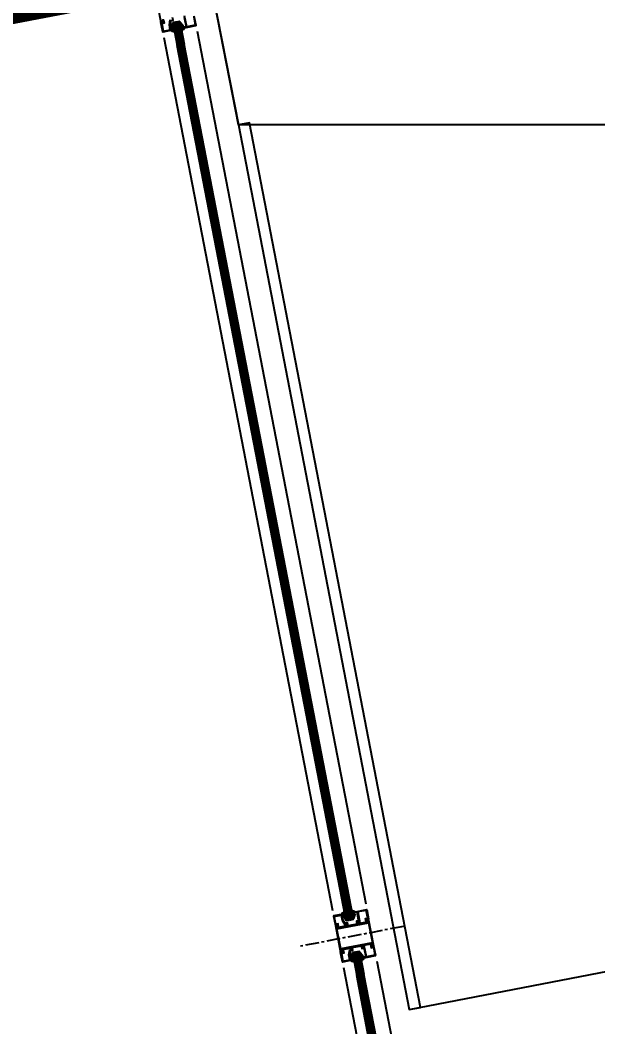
# Model space of a CAD drawing. Header units: centimetres. Extents: x 4942 to 11683, y -41622 to -36787.
# Drawn here: x 5879.4 to 5981.5, y -39186.3 to -39008.2 of the extents above; entities that cross this region are included whole.
import ezdxf

# ---------------------------------------------------------------- set-up
doc = ezdxf.new("R2010")
doc.units = ezdxf.units.CM
doc.header["$LTSCALE"] = 0.75
doc.header["$MEASUREMENT"] = 0
doc.linetypes.add('$0$CENTER', pattern=[50.8, 31.75, -6.35, 6.35, -6.35])
for name, color, linetype in [('$0$V-0_Axis', 8, '$0$CENTER'), ('EKİPMAN', 1, 'Continuous'), ('MERMER1', 25, 'Continuous'), ('V-0_Dimension_50', 1, 'Continuous'), ('V-0_Elevation_010', 61, 'Continuous'), ('V-0_Hatch_Concrete', 252, 'Continuous'), ('V-2_Column', 160, 'Continuous')]:
    doc.layers.add(name, color=color, linetype=linetype)
doc.styles.add('OFIS ZEMİN KAT OLCU$0$VIVA_50', font='arial.ttf', dxfattribs={"height": 12.5})
doc.dimstyles.new('OFIS ZEMİN KAT OLCU$0$VIVA_50', dxfattribs={"dimscale": 5, "dimtxt": 12.5, "dimasz": 1, "dimexe": 1, "dimexo": 1, "dimgap": 0.5, "dimtad": 1, "dimdec": 1, "dimzin": 11, "dimdsep": 46, "dimtxsty": 'OFIS ZEMİN KAT OLCU$0$VIVA_50', "dimblk": 'OFIS ZEMİN KAT OLCU$0$_OBLIQUE', "dimcen": 0, "dimdle": 1, "dimclrd": 256, "dimclre": 256, "dimclrt": 256, "dimadec": 1, "dimazin": 0, "dimtfac": 0.75, "dimtdec": 1, "dimtix": 1, "dimtmove": 2, "dimatfit": 2, "dimldrblk": 'OFIS ZEMİN KAT OLCU$0$_DOT', "dimfxl": 5, "dimfxlon": 1, "dimfrac": 1, "dimtolj": 1, "dimtzin": 0, "dimlwd": -1, "dimlwe": -1, "dimarcsym": 0})

# ---------------------------------------------------------------- blocks, each defined once
blk = doc.blocks.new('A$C42F2107B')
at = {"layer": '$0$V-0_Axis', "ltscale": 0.1, "extrusion": (0.00011035, -0.000117726, 1)}
blk.add_line((169.99, 5.79, -0.18), (169.99, -12.74, -0.18), dxfattribs=at)
at = {"color": 4, "linetype": 'Continuous'}
for p, q in [((5.37, -2.67), (5.32, -2.72)), ((5.32, -2.72), (5.32, -3.42)), ((5.32, -2.77), (9.42, -2.77)), ((5.32, -2.88), (9.42, -2.88)), ((5.32, -2.97), (9.42, -2.97)), ((5.32, -3.07), (9.42, -3.07)), ((5.32, -3.17), (9.42, -3.17)), ((5.32, -3.27), (9.42, -3.27)), ((5.32, -3.38), (9.42, -3.38)), ((5.32, -3.42), (5.37, -3.47)), ((5.37, -3.47), (5.32, -3.52)), ((5.32, -3.52), (5.32, -3.92)), ((5.37, -2.67), (9.42, -2.67)), ((5.37, -3.47), (9.42, -3.47)), ((5.37, -3.47), (9.42, -3.47)), ((163.03, -2.67, -2.62), (9.42, -2.67)), ((163.03, -2.77, -2.62), (9.42, -2.77)), ((163.03, -2.88, -2.62), (9.42, -2.88)), ((163.03, -2.97, -2.62), (9.42, -2.97)), ((163.03, -3.07, -2.62), (9.42, -3.07)), ((163.03, -3.17, -2.62), (9.42, -3.17)), ((163.03, -3.27, -2.62), (9.42, -3.27)), ((163.03, -3.38, -2.62), (9.42, -3.38)), ((163.03, -3.47, -2.62), (9.42, -3.47)), ((163.03, -3.47, -2.62), (9.42, -3.47)), ((167.08, -2.67, -2.62), (163.03, -2.67, -2.62)), ((167.13, -2.77, -2.62), (163.03, -2.77, -2.62)), ((167.13, -2.88, -2.62), (163.03, -2.88, -2.62)), ((167.13, -2.97, -2.62), (163.03, -2.97, -2.62)), ((167.13, -3.07, -2.62), (163.03, -3.07, -2.62)), ((167.13, -3.17, -2.62), (163.03, -3.17, -2.62)), ((167.13, -3.27, -2.62), (163.03, -3.27, -2.62)), ((167.13, -3.38, -2.62), (163.03, -3.38, -2.62)), ((167.08, -3.47, -2.62), (163.03, -3.47, -2.62)), ((167.08, -3.47, -2.62), (163.03, -3.47, -2.62)), ((167.08, -2.67, -2.62), (167.13, -2.72, -2.62)), ((167.13, -3.42, -2.62), (167.08, -3.47, -2.62)), ((167.08, -3.47, -2.62), (167.13, -3.52, -2.62)), ((167.13, -2.72, -2.62), (167.13, -3.42, -2.62)), ((167.13, -3.52, -2.62), (167.13, -3.92, -2.62)), ((172.9, -2.67, -2.62), (172.85, -2.72, -2.62)), ((172.85, -2.72, -2.62), (172.85, -3.42, -2.62)), ((172.85, -2.77, -2.62), (176.95, -2.77, -2.62)), ((172.85, -2.88, -2.62), (176.95, -2.88, -2.62)), ((172.85, -2.97, -2.62), (176.95, -2.97, -2.62)), ((172.85, -3.07, -2.62), (176.95, -3.07, -2.62)), ((172.85, -3.17, -2.62), (176.95, -3.17, -2.62)), ((172.85, -3.27, -2.62), (176.95, -3.27, -2.62)), ((172.85, -3.38, -2.62), (176.95, -3.38, -2.62)), ((172.85, -3.42, -2.62), (172.9, -3.47, -2.62)), ((172.9, -3.47, -2.62), (172.85, -3.52, -2.62)), ((172.85, -3.52, -2.62), (172.85, -3.92, -2.62)), ((172.9, -2.67, -2.62), (176.95, -2.67, -2.62)), ((172.9, -3.47, -2.62), (176.95, -3.47, -2.62)), ((172.9, -3.47, -2.62), (176.95, -3.47, -2.62)), ((330.56, -2.67, -0.36), (176.95, -2.67, -2.62)), ((330.56, -2.77, -0.36), (176.95, -2.77, -2.62)), ((330.56, -2.88, -0.36), (176.95, -2.88, -2.62)), ((330.56, -2.97, -0.36), (176.95, -2.97, -2.62)), ((330.56, -3.07, -0.36), (176.95, -3.07, -2.62)), ((330.56, -3.17, -0.36), (176.95, -3.17, -2.62)), ((330.56, -3.27, -0.36), (176.95, -3.27, -2.62)), ((330.56, -3.38, -0.36), (176.95, -3.38, -2.62)), ((330.56, -3.47, -0.36), (176.95, -3.47, -2.62)), ((330.56, -3.47, -0.36), (176.95, -3.47, -2.62)), ((5.32, -3.57), (9.42, -3.57)), ((5.32, -3.67), (9.42, -3.67)), ((5.32, -3.77), (9.42, -3.77)), ((5.32, -3.88), (9.42, -3.88)), ((5.32, -3.92), (5.37, -3.97)), ((5.37, -3.97), (9.42, -3.97)), ((163.03, -3.57, -2.62), (9.42, -3.57)), ((163.03, -3.67, -2.62), (9.42, -3.67)), ((163.03, -3.77, -2.62), (9.42, -3.77)), ((163.03, -3.88, -2.62), (9.42, -3.88)), ((163.03, -3.97, -2.62), (9.42, -3.97)), ((167.13, -3.57, -2.62), (163.03, -3.57, -2.62)), ((167.13, -3.67, -2.62), (163.03, -3.67, -2.62)), ((167.13, -3.77, -2.62), (163.03, -3.77, -2.62)), ((167.13, -3.88, -2.62), (163.03, -3.88, -2.62)), ((167.08, -3.97, -2.62), (163.03, -3.97, -2.62)), ((167.13, -3.92, -2.62), (167.08, -3.97, -2.62)), ((172.85, -3.57, -2.62), (176.95, -3.57, -2.62)), ((172.85, -3.67, -2.62), (176.95, -3.67, -2.62)), ((172.85, -3.77, -2.62), (176.95, -3.77, -2.62)), ((172.85, -3.88, -2.62), (176.95, -3.88, -2.62)), ((172.85, -3.92, -2.62), (172.9, -3.97, -2.62)), ((172.9, -3.97, -2.62), (176.95, -3.97, -2.62)), ((330.56, -3.57, -0.36), (176.95, -3.57, -2.62)), ((330.56, -3.67, -0.36), (176.95, -3.67, -2.62)), ((330.56, -3.77, -0.36), (176.95, -3.77, -2.62)), ((330.56, -3.88, -0.36), (176.95, -3.88, -2.62)), ((330.56, -3.97, -0.36), (176.95, -3.97, -2.62))]:
    blk.add_line(p, q, dxfattribs=at)
at = {"color": 1, "linetype": 'Continuous'}
for p, q in [((5.47, -2.81), (5.81, -2.47)), ((5.61, -2.8), (5.48, -2.66)), ((5.75, -2.73), (5.61, -2.58)), ((5.89, -2.66), (5.75, -2.51)), ((5.78, -2.71), (6.22, -2.27)), ((6.05, -2.6), (5.88, -2.43)), ((6.23, -2.57), (6.02, -2.36)), ((6.12, -2.58), (6.34, -2.36)), ((6.45, -2.57), (6.16, -2.28)), ((6.35, -2.57), (6.55, -2.36)), ((6.76, -2.67), (6.45, -2.36)), ((6.54, -2.59), (6.81, -2.32)), ((7.09, -2.79), (6.61, -2.32)), ((6.62, -2.3), (6.72, -2.2)), ((6.76, -2.25), (6.69, -2.18)), ((6.7, -2.64), (6.9, -2.44)), ((6.84, -2.72), (6.98, -2.57)), ((6.96, -2.81), (7.05, -2.71)), ((7.09, -2.89), (7.11, -2.87)), ((165.36, -2.89, -2.62), (165.34, -2.87, -2.62)), ((165.36, -2.79, -2.62), (165.83, -2.32, -2.62)), ((165.49, -2.81, -2.62), (165.39, -2.71, -2.62)), ((165.61, -2.72, -2.62), (165.46, -2.57, -2.62)), ((165.75, -2.64, -2.62), (165.54, -2.44, -2.62)), ((165.91, -2.59, -2.62), (165.63, -2.32, -2.62)), ((165.68, -2.25, -2.62), (165.76, -2.18, -2.62)), ((165.69, -2.67, -2.62), (166, -2.36, -2.62)), ((165.83, -2.3, -2.62), (165.73, -2.2, -2.62)), ((166.1, -2.57, -2.62), (165.89, -2.36, -2.62)), ((166, -2.57, -2.62), (166.29, -2.28, -2.62)), ((166.32, -2.58, -2.62), (166.11, -2.36, -2.62)), ((166.66, -2.71, -2.62), (166.22, -2.27, -2.62)), ((166.22, -2.57, -2.62), (166.43, -2.36, -2.62)), ((166.4, -2.6, -2.62), (166.57, -2.43, -2.62)), ((166.55, -2.66, -2.62), (166.7, -2.51, -2.62)), ((166.97, -2.81, -2.62), (166.64, -2.47, -2.62)), ((166.7, -2.73, -2.62), (166.84, -2.58, -2.62)), ((166.84, -2.8, -2.62), (166.97, -2.66, -2.62)), ((173, -2.81, -2.62), (173.34, -2.47, -2.62)), ((173.14, -2.8, -2.62), (173.01, -2.66, -2.62)), ((173.28, -2.73, -2.62), (173.14, -2.58, -2.62)), ((173.42, -2.66, -2.62), (173.27, -2.51, -2.62)), ((173.31, -2.71, -2.62), (173.75, -2.27, -2.62)), ((173.58, -2.6, -2.62), (173.41, -2.43, -2.62)), ((173.76, -2.57, -2.62), (173.55, -2.36, -2.62)), ((173.65, -2.58, -2.62), (173.87, -2.36, -2.62)), ((173.98, -2.57, -2.62), (173.68, -2.28, -2.62)), ((173.88, -2.57, -2.62), (174.08, -2.36, -2.62)), ((174.28, -2.67, -2.62), (173.98, -2.36, -2.62)), ((174.07, -2.59, -2.62), (174.34, -2.32, -2.62)), ((174.14, -2.3, -2.62), (174.25, -2.2, -2.62)), ((174.61, -2.79, -2.62), (174.14, -2.32, -2.62)), ((174.29, -2.25, -2.62), (174.22, -2.18, -2.62)), ((174.23, -2.64, -2.62), (174.43, -2.44, -2.62)), ((174.37, -2.72, -2.62), (174.51, -2.57, -2.62)), ((174.49, -2.81, -2.62), (174.58, -2.71, -2.62)), ((174.62, -2.89, -2.62), (174.63, -2.87, -2.62)), ((5.47, -3.84), (5.81, -4.18)), ((5.61, -3.85), (5.48, -3.99)), ((5.75, -3.92), (5.61, -4.07)), ((5.89, -3.99), (5.75, -4.14)), ((5.78, -3.94), (6.22, -4.38)), ((6.05, -4.05), (5.88, -4.22)), ((6.23, -4.08), (6.02, -4.29)), ((6.12, -4.07), (6.34, -4.29)), ((6.45, -4.08), (6.16, -4.37)), ((6.35, -4.08), (6.55, -4.29)), ((6.76, -3.98), (6.45, -4.29)), ((6.54, -4.06), (6.81, -4.33)), ((7.09, -3.86), (6.61, -4.33)), ((6.62, -4.35), (6.72, -4.45)), ((6.76, -4.4), (6.69, -4.47)), ((6.7, -4.01), (6.9, -4.21)), ((6.84, -3.93), (6.98, -4.08)), ((6.96, -3.84), (7.05, -3.94)), ((7.09, -3.76), (7.11, -3.78)), ((165.36, -3.76, -2.62), (165.34, -3.78, -2.62)), ((165.36, -3.86, -2.62), (165.83, -4.33, -2.62)), ((165.49, -3.84, -2.62), (165.39, -3.94, -2.62)), ((165.61, -3.93, -2.62), (165.46, -4.08, -2.62)), ((165.75, -4.01, -2.62), (165.54, -4.21, -2.62)), ((165.91, -4.06, -2.62), (165.63, -4.33, -2.62)), ((165.68, -4.4, -2.62), (165.76, -4.47, -2.62)), ((165.69, -3.98, -2.62), (166, -4.29, -2.62)), ((165.83, -4.35, -2.62), (165.73, -4.45, -2.62)), ((166.1, -4.08, -2.62), (165.89, -4.29, -2.62)), ((166, -4.08, -2.62), (166.29, -4.37, -2.62)), ((166.32, -4.07, -2.62), (166.11, -4.29, -2.62)), ((166.66, -3.94, -2.62), (166.22, -4.38, -2.62)), ((166.22, -4.08, -2.62), (166.43, -4.29, -2.62)), ((166.4, -4.05, -2.62), (166.57, -4.22, -2.62)), ((166.55, -3.99, -2.62), (166.7, -4.14, -2.62)), ((166.97, -3.84, -2.62), (166.64, -4.18, -2.62)), ((166.7, -3.92, -2.62), (166.84, -4.07, -2.62)), ((166.84, -3.85, -2.62), (166.97, -3.99, -2.62)), ((173, -3.84, -2.62), (173.34, -4.18, -2.62)), ((173.14, -3.85, -2.62), (173.01, -3.99, -2.62)), ((173.28, -3.92, -2.62), (173.14, -4.07, -2.62)), ((173.42, -3.99, -2.62), (173.27, -4.14, -2.62)), ((173.31, -3.94, -2.62), (173.75, -4.38, -2.62)), ((173.58, -4.05, -2.62), (173.41, -4.22, -2.62)), ((173.76, -4.08, -2.62), (173.55, -4.29, -2.62)), ((173.65, -4.07, -2.62), (173.87, -4.29, -2.62)), ((173.98, -4.08, -2.62), (173.68, -4.37, -2.62)), ((173.88, -4.08, -2.62), (174.08, -4.29, -2.62)), ((174.28, -3.98, -2.62), (173.98, -4.29, -2.62)), ((174.07, -4.06, -2.62), (174.34, -4.33, -2.62)), ((174.61, -3.86, -2.62), (174.14, -4.33, -2.62)), ((174.14, -4.35, -2.62), (174.25, -4.45, -2.62)), ((174.29, -4.4, -2.62), (174.22, -4.47, -2.62)), ((174.23, -4.01, -2.62), (174.43, -4.21, -2.62)), ((174.37, -3.93, -2.62), (174.51, -4.08, -2.62)), ((174.49, -3.84, -2.62), (174.58, -3.94, -2.62)), ((174.62, -3.76, -2.62), (174.63, -3.78, -2.62))]:
    blk.add_line(p, q, dxfattribs=at)
at = {"color": 0, "linetype": 'Continuous'}
for points in [[(0, -6), (4.92, -6), (4.92, -5.72, 0.415254), (4.8, -5.6), (4.79, -5.6, 0.417843), (4.78, -5.61), (4.78, -5.86), (4.42, -5.86)], [(4.8, -4.2, 0.415236), (4.92, -4.08), (4.92, -3.8), (4.42, -3.8)], [(5.09, -0.12), (6.49, -0.12), (6.49, -1.66), (4.51, -1.66, 0.781572)], [(4.72, -1.78), (6.49, -1.78), (6.49, -2.21, 1), (6.49, -2.35), (6.58, -2.35, 0.41422), (6.61, -2.32), (6.61, -0.03, 0.355974), (6.58, 0), (6.58, 0), (4.93, 0)], [(4.76, -4.21), (5.61, -4.5), (6.49, -4.5), (6.49, -4.44, -1), (6.49, -4.3), (6.61, -4.3), (6.61, -5.97, -0.415506), (6.58, -6), (6.58, -6), (4.92, -6), (4.92, -5.89), (4.97, -5.89), (4.97, -5.59), (4.78, -5.59), (4.73, -5.66, -0.414211), (4.69, -5.68), (4.54, -5.59, -0.767397), (4.57, -5.47), (5.09, -5.47), (5.09, -5.88), (6.49, -5.88), (6.49, -4.62), (5.59, -4.62), (4.72, -4.32)]]:
    blk.add_lwpolyline(points, format="xyb", dxfattribs=at)
for points in [[(7.61, 0), (164.84, 0)], [(175.14, 0), (332.37, 0)], [(7.62, -6), (164.85, -6)], [(175.15, -6), (332.37, -6)]]:
    blk.add_lwpolyline(points, dxfattribs=at)
for points in [[(165.86, 0), (167.52, 0), (167.52, -0.11), (167.48, -0.11), (167.48, -0.43), (167.73, -0.43), (167.77, -0.36, -0.414208), (167.81, -0.35), (167.95, -0.43, -0.7674), (167.92, -0.55), (167.36, -0.55), (167.36, -0.12), (165.96, -0.12), (165.96, -1.66), (167.94, -1.66, -0.781572), (167.96, -1.79), (167.76, -1.89, -0.559201), (167.73, -1.87), (167.73, -1.78), (165.96, -1.78), (165.96, -2.21, -1), (165.96, -2.35), (165.87, -2.35, -0.41422), (165.84, -2.32), (165.84, -0.03, -0.355974), (165.86, 0)], [(172.45, 0), (169.99, 0), (167.53, 0), (167.53, -0.28, 0.414213), (167.65, -0.4), (167.66, -0.4, 0.414184), (167.67, -0.39), (167.67, -0.14), (168.03, -0.14), (168.03, -2.06), (167.67, -2.06), (167.67, -1.81, 0.411358), (167.66, -1.8), (167.65, -1.8, 0.414211), (167.53, -1.92), (167.53, -2.2), (168.03, -2.2), (168.03, -3.8), (167.53, -3.8), (167.53, -4.08, 0.415198), (167.65, -4.2), (167.66, -4.2, 0.414155), (167.67, -4.19), (167.67, -3.94), (168.03, -3.94), (168.03, -5.86), (167.67, -5.86), (167.67, -5.61, 0.417803), (167.66, -5.6, 0.437337), (167.53, -5.72), (167.53, -6), (172.45, -6), (172.45, -5.72, 0.415254), (172.33, -5.6), (172.32, -5.6, 0.417843), (172.31, -5.61), (172.31, -5.86), (171.95, -5.86), (171.95, -3.94), (172.31, -3.94), (172.31, -4.19, 0.41426), (172.32, -4.2), (172.33, -4.2, 0.415236), (172.45, -4.08), (172.45, -3.8), (171.95, -3.8), (171.95, -2.2), (172.45, -2.2), (172.45, -1.92, 0.415189), (172.33, -1.8), (172.32, -1.8, 0.412867), (172.31, -1.81), (172.31, -2.06), (171.95, -2.06), (171.95, -0.14), (172.31, -0.14), (172.31, -0.39, 0.417788), (172.32, -0.4), (172.33, -0.4, 0.414213), (172.45, -0.28), (172.45, 0)], [(174.11, 0), (172.46, 0), (172.46, -0.11), (172.5, -0.11), (172.5, -0.43), (172.24, -0.43), (172.2, -0.36, 0.414208), (172.16, -0.35), (172.02, -0.43, 0.7674), (172.05, -0.55), (172.62, -0.55), (172.62, -0.12), (174.02, -0.12), (174.02, -1.66), (172.04, -1.66, 0.781572), (172.02, -1.79), (172.22, -1.89, 0.559201), (172.25, -1.87), (172.25, -1.78), (174.02, -1.78), (174.02, -2.21, 1), (174.02, -2.35), (174.11, -2.35, 0.41422), (174.14, -2.32), (174.14, -0.03, 0.355974), (174.11, 0)], [(165.87, -6), (167.53, -6), (167.53, -5.89), (167.48, -5.89), (167.48, -5.59), (167.67, -5.59), (167.72, -5.66, 0.414211), (167.76, -5.68), (167.91, -5.59, 0.767397), (167.87, -5.47), (167.36, -5.47), (167.36, -5.88), (165.96, -5.88), (165.96, -4.62), (166.86, -4.62), (167.73, -4.32), (167.95, -4.33, 0.862992), (167.97, -4.2), (167.72, -4.1, 0.535846), (167.69, -4.12), (167.69, -4.21), (166.84, -4.5), (165.96, -4.5), (165.96, -4.44, 1), (165.96, -4.3), (165.84, -4.3), (165.84, -5.97, 0.415506), (165.87, -6)], [(174.11, -6), (172.45, -6), (172.45, -5.89), (172.5, -5.89), (172.5, -5.59), (172.3, -5.59), (172.26, -5.66, -0.414211), (172.22, -5.68), (172.07, -5.59, -0.767397), (172.1, -5.47), (172.62, -5.47), (172.62, -5.88), (174.02, -5.88), (174.02, -4.62), (173.12, -4.62), (172.25, -4.32), (172.03, -4.33, -0.862992), (172, -4.2), (172.26, -4.1, -0.535846), (172.29, -4.12), (172.29, -4.21), (173.14, -4.5), (174.02, -4.5), (174.02, -4.44, -1), (174.02, -4.3), (174.14, -4.3), (174.14, -5.97, -0.415506), (174.11, -6)]]:
    blk.add_lwpolyline(points, format="xyb", close=True, dxfattribs=at)
blk.add_lwpolyline([(169.99, -0.16), (171.79, -0.16), (171.79, -5.84), (168.19, -5.84), (168.19, -0.16), (169.99, -0.16)], close=True, dxfattribs=at)
at = {"color": 1, "linetype": 'Continuous'}
for points in [[(6.26, -2.31, 0.514005), (6.17, -2.27), (5.5, -2.64, 0.27334), (5.47, -2.69), (5.47, -2.78, 0.556325), (5.54, -2.83), (5.87, -2.67, -0.331306), (7.04, -2.88, 0.81851), (7.11, -2.84, 0.097627), (6.71, -2.19, 0.651228), (6.62, -2.22), (6.61, -2.36), (6.27, -2.36), (6.26, -2.31)], [(166.19, -2.31, -0.514005), (166.27, -2.27), (166.95, -2.64, -0.27334), (166.98, -2.69), (166.98, -2.78, -0.556325), (166.91, -2.83), (166.58, -2.67, 0.331306), (165.41, -2.88, -0.81851), (165.34, -2.84, -0.097627), (165.74, -2.19, -0.651228), (165.82, -2.22), (165.84, -2.36), (166.18, -2.36), (166.19, -2.31)], [(173.79, -2.31, 0.514005), (173.7, -2.27), (173.03, -2.64, 0.27334), (173, -2.69), (173, -2.78, 0.556325), (173.07, -2.83), (173.39, -2.67, -0.331306), (174.57, -2.88, 0.81851), (174.64, -2.84, 0.097627), (174.24, -2.19, 0.651228), (174.15, -2.22), (174.14, -2.36), (173.8, -2.36), (173.79, -2.31)], [(6.26, -4.34, -0.514005), (6.17, -4.38), (5.5, -4.01, -0.27334), (5.47, -3.96), (5.47, -3.87, -0.556325), (5.54, -3.82), (5.87, -3.98, 0.331306), (7.04, -3.77, -0.81851), (7.11, -3.81, -0.097627), (6.71, -4.46, -0.651228), (6.62, -4.43), (6.61, -4.29), (6.27, -4.29), (6.26, -4.34)], [(166.19, -4.34, 0.514005), (166.27, -4.38), (166.95, -4.01, 0.27334), (166.98, -3.96), (166.98, -3.87, 0.556325), (166.91, -3.82), (166.58, -3.98, -0.331306), (165.41, -3.77, 0.81851), (165.34, -3.81, 0.097627), (165.74, -4.46, 0.651228), (165.82, -4.43), (165.84, -4.29), (166.18, -4.29), (166.19, -4.34)], [(173.79, -4.34, -0.514005), (173.7, -4.38), (173.03, -4.01, -0.27334), (173, -3.96), (173, -3.87, -0.556325), (173.07, -3.82), (173.39, -3.98, 0.331306), (174.57, -3.77, -0.81851), (174.64, -3.81, -0.097627), (174.24, -4.46, -0.651228), (174.15, -4.43), (174.14, -4.29), (173.8, -4.29), (173.79, -4.34)]]:
    blk.add_lwpolyline(points, format="xyb", close=True, dxfattribs=at)
blk = doc.blocks.new('mbüyük')
at = {"layer": 'V-0_Hatch_Concrete'}
h = blk.add_hatch(dxfattribs=at)
h.set_pattern_fill('ANSI31', color=256)
h.set_pattern_definition([(45, (-87862.30721, 15149.63161), (-0.08838834765, 0.08838834765), [])])
h.paths.add_polyline_path([(11.8, 45.04), (8.79, 45.04), (8.79, 3), (10.8, 1), (11.8, 1)])
at = {"layer": 'MERMER1'}
blk.add_lwpolyline([(11.8, 45.04), (8.79, 45.04), (8.79, 3), (10.8, 1), (11.8, 1)], close=True, dxfattribs=at)
blk = doc.blocks.new('OFIS ZEMİN KAT OLCU$0$_OBLIQUE')
at = {"color": 0, "linetype": 'ByBlock'}
blk.add_line((-0.5, -0.5), (0.5, 0.5), dxfattribs=at)
blk = doc.blocks.new('*D114')
at = {"layer": 'Defpoints', "color": 0, "transparency": 16777216}
for p in [(5877.11, -39008.93), (5924.42, -39346.05, -0.07), (5841.18, -39362.12)]:
    blk.add_point(p, dxfattribs=at)
at = {"layer": 'V-0_Dimension_50', "transparency": 16777216}
for p, q in [((5801.28, -39023.57), (5771.82, -39029.26)), ((5775.78, -39023.4), (5842.13, -39367.03)), ((5865.73, -39357.38), (5836.27, -39363.07))]:
    blk.add_line(p, q, dxfattribs=at)
at = {"layer": 'V-0_Dimension_50', "transparency": 16777216, "xscale": 5, "yscale": 5, "zscale": 5}
for p, rotation in [((5776.73, -39028.31), 100.9279583176562), ((5841.18, -39362.12), 280.9279583176562)]:
    blk.add_blockref('OFIS ZEMİN KAT OLCU$0$_OBLIQUE', p, dxfattribs=dict(at, rotation=rotation))
at = {"layer": 'V-0_Dimension_50', "transparency": 16777216, "insert": (5817.68, -39193.53), "char_height": 12.5, "attachment_point": 5, "rotation": 280.928, "style": 'OFIS ZEMİN KAT OLCU$0$VIVA_50'}
blk.add_mtext('\\A1;340 ', dxfattribs=at)
blk = doc.blocks.new('OFIS ZEMİN KAT OLCU$0$_DOT')
blk.add_line((-0.5, 0), (-1, 0))
at = {"const_width": 0.5}
blk.add_lwpolyline([(-0.25, 0, 1), (0.25, 0, 1)], format="xyb", close=True, dxfattribs=at)

msp = doc.modelspace()

# ---------------------------------------------------------------- linework, layer by layer
at = {"layer": 'EKİPMAN', "color": 1, "linetype": 'ByBlock'}
msp.add_line((5904.31, -38956.76), (5917.97, -39026.76), dxfattribs=at)
at = {"layer": 'EKİPMAN'}
msp.add_lwpolyline([(6105.14, -39026.76), (5917.97, -39026.76), (5904.31, -38956.76), (6105.14, -38956.76)], close=True, dxfattribs=at)
at = {"layer": 'EKİPMAN', "color": 1, "linetype": 'ByBlock'}
for points in [[(5950.15, -39182.88), (5919.93, -39026.38), (5917.97, -39026.76), (5948.18, -39183.26)], [(6016.91, -39169.99), (5989.26, -39026.76), (5917.97, -39026.76), (5948.18, -39183.26)]]:
    msp.add_lwpolyline(points, close=True, dxfattribs=at)

# ---------------------------------------------------------------- block references
at = {"layer": 'V-0_Elevation_010', "rotation": 280.9279583175586}
msp.add_blockref('A$C42F2107B', (5909.25, -39002.72), dxfattribs=at)
at = {"layer": 'V-2_Column', "rotation": 280.9279583175586}
msp.add_blockref('mbüyük', (5856.9, -39000.81), dxfattribs=at)

# ---------------------------------------------------------------- dimensions: what is measured, and where the dimension line sits
at = {"layer": 'V-0_Dimension_50'}
dim = msp.add_linear_dim(base=(5841.18, -39362.12), p1=(5877.11, -39008.93), p2=(5924.42, -39346.05, -0.07), angle=100.928, dimstyle='OFIS ZEMİN KAT OLCU$0$VIVA_50', override={"dimpost": ' '}, dxfattribs=at)
dim.commit()
dim.dimension.update_dxf_attribs({"geometry": '*D114', "text_midpoint": (5817.68, -39193.53)})

doc.saveas('drawing.dxf')
